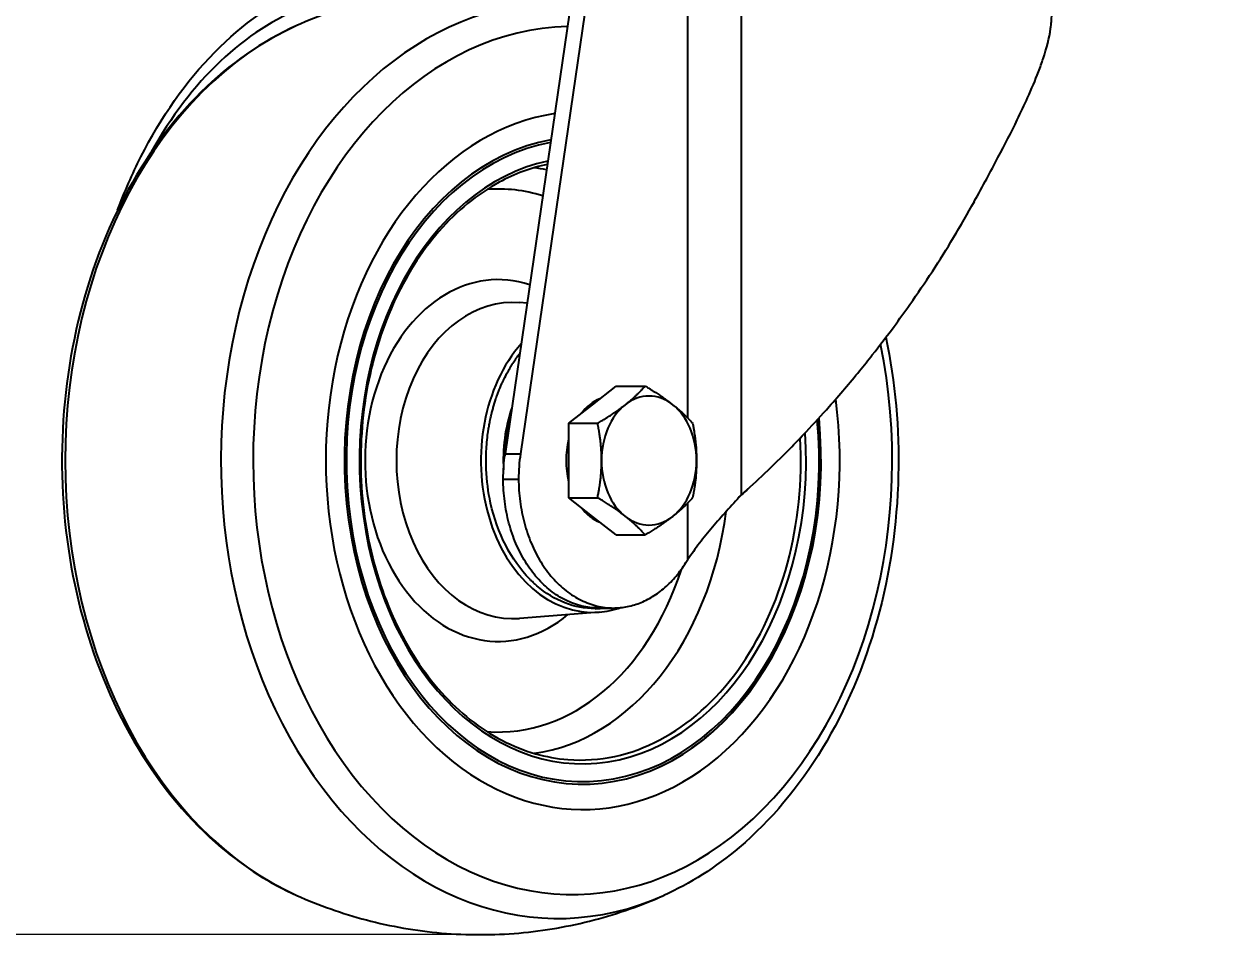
# Model space of a CAD drawing. Header units: millimetres. Extents: x 176 to 2516, y 143 to 1610.
# Drawn here: x 1748.5 to 1908.1, y 142.5 to 264.9 of the extents above; entities that cross this region are included whole.
import ezdxf

# ---------------------------------------------------------------- set-up
doc = ezdxf.new("R2010")
doc.units = ezdxf.units.MM
doc.layers.add('Widoczne (ISO)', color=7, linetype='Continuous', lineweight=25)
doc.layers.add('Wymiary', color=164, linetype='Continuous', lineweight=9)
doc.styles.add('Tekst notatki (ISO)', font='TAHOMA.TTF')
doc.dimstyles.new('Kopia Domyślne (ISO)', dxfattribs={"dimtxt": 20, "dimasz": 20, "dimexe": 3.175, "dimexo": 0, "dimgap": 2.5, "dimtad": 1, "dimtoh": 1, "dimdec": 0, "dimrnd": 1e-08, "dimzin": 0, "dimtxsty": 'Tekst notatki (ISO)', "dimblk": 'CLOSEDBLANK', "dimcen": 15, "dimdle": 10, "dimclrd": 256, "dimclre": 256, "dimclrt": 7, "dimazin": 0, "dimtfac": 1.001486, "dimtmove": 0, "dimatfit": 2, "dimfxl": 1, "dimtolj": 1, "dimtzin": 0, "dimlwd": -1, "dimlwe": -1, "dimarcsym": 0})

# ---------------------------------------------------------------- blocks, each defined once
blk = doc.blocks.new('_CLOSEDBLANK')
at = {"color": 0, "linetype": 'ByBlock', "lineweight": -2}
for p, q in [((-1, -0.1667), (-1, 0.1667)), ((-1, 0.1667), (0, 0)), ((0, 0), (-1, -0.1667))]:
    blk.add_line(p, q, dxfattribs=at)
blk = doc.blocks.new('*D11')
at = {"layer": 'Defpoints', "color": 0}
for p in [(1834.23, 1608.26), (1546.72, 144.94), (1807.51, 144.94)]:
    blk.add_point(p, dxfattribs=at)
at = {"layer": 'Wymiary'}
for p, q in [((1834.23, 1608.26), (1543.54, 1608.26)), ((1546.72, 1588.26), (1546.72, 164.94)), ((1807.51, 144.94), (1543.54, 144.94))]:
    blk.add_line(p, q, dxfattribs=at)
at = {"layer": 'Wymiary', "xscale": 20, "yscale": 20, "zscale": 20}
for p, rotation in [((1546.72, 1608.26), 90), ((1546.72, 144.94), 270)]:
    blk.add_blockref('_CLOSEDBLANK', p, dxfattribs=dict(at, rotation=rotation))
at = {"layer": 'Wymiary', "color": 7, "insert": (1533.81, 876.6), "char_height": 20, "attachment_point": 5, "rotation": 90, "style": 'Tekst notatki (ISO)'}
blk.add_mtext('\\A1;1470', dxfattribs=at)
blk = doc.blocks.new('*D14')
at = {"layer": 'Defpoints', "color": 0}
for p in [(1938.09, 306.33), (1620.08, 144.94), (1807.51, 144.94)]:
    blk.add_point(p, dxfattribs=at)
at = {"layer": 'Wymiary'}
for p, q in [((1938.09, 306.33), (1616.9, 306.33)), ((1620.08, 286.33), (1620.08, 164.94)), ((1807.51, 144.94), (1616.9, 144.94))]:
    blk.add_line(p, q, dxfattribs=at)
at = {"layer": 'Wymiary', "xscale": 20, "yscale": 20, "zscale": 20}
for p, rotation in [((1620.08, 306.33), 90), ((1620.08, 144.94), 270)]:
    blk.add_blockref('_CLOSEDBLANK', p, dxfattribs=dict(at, rotation=rotation))
at = {"layer": 'Wymiary', "color": 7, "insert": (1607.17, 225.64), "char_height": 20, "attachment_point": 5, "rotation": 90, "style": 'Tekst notatki (ISO)'}
blk.add_mtext('\\A1;160', dxfattribs=at)

msp = doc.modelspace()

# ---------------------------------------------------------------- linework, layer by layer
at = {"layer": 'Widoczne (ISO)'}
for p, q in [((1822.05, 277.99), (1811.87, 208.3)), ((1824.08, 277.99), (1813.9, 208.3)), ((1835.98, 213), (1835.98, 277.99)), ((1842.99, 277.99), (1842.99, 202.89)), ((1814.77, 228.16), (1813.76, 228.24)), ((1823.39, 214.79), (1826.52, 217.25)), ((1826.52, 217.25), (1830.34, 217.25)), ((1820.26, 212.34), (1823.39, 214.79)), ((1820.26, 212.34), (1824.07, 212.34)), ((1820.26, 207.43), (1820.26, 212.34)), ((1811.87, 208.3), (1813.9, 208.3)), ((1820.26, 202.52), (1820.26, 207.43)), ((1811.63, 204.99), (1813.66, 204.99)), ((1843.03, 202.89), (1842.99, 202.89)), ((1843.06, 202.89), (1843.03, 202.89)), ((1820.26, 202.52), (1824.07, 202.52)), ((1823.39, 200.07), (1820.26, 202.52)), ((1835.98, 194.4), (1835.98, 201.86)), ((1826.52, 197.62), (1823.39, 200.07)), ((1826.52, 197.62), (1830.34, 197.62)), ((1835.87, 194.23), (1835.98, 194.4)), ((1824.27, 187.44), (1813.76, 186.62)), ((1824.15, 187.99), (1826.18, 187.99))]:
    msp.add_line(p, q, dxfattribs=at)
for centre, major_axis, ratio, start_param, end_param in [((1818.87, 207.43), (0, -60.36), 0.736618, 3.103772, 6.601483), ((1795.37, 211.93), (0, 57.21), 0.680073, 0.255768, 0.887352), ((1798.33, 207.43), (0, 60.36), 0.736618, 0.318298, 2.823295), ((1820.79, 207.43), (0, 57.21), 0.736618, 0.016389, 4.983549), ((1822.12, 207.43), (0, -46), 0.736618, 3.251124, 8.03094), ((1822.12, 207.43), (0, -42.66), 0.736618, 3.275896, 7.9861), ((1822.12, 207.43), (0, -42.32), 0.736618, 3.278656, 7.981188), ((1822.12, 207.43), (0, -39.97), 0.736618, 3.298998, 7.945415), ((1812.89, 207.43), (0, 38.78), 0.736618, 6.126795, 6.184163), ((1810.97, 207.43), (0, 35.79), 0.736618, 6.058528, 6.339073), ((1851.17, 237.42), (29.17, 41.08), 0.336119, 4.93229, 5.045364), ((1810.97, 207.43), (0, -23.84), 0.736618, 2.902416, 6.83403), ((1812.89, 207.43), (0, 20.84), 0.736618, 6.226073, 9.48189), ((1823.43, 207.43), (0, -20.02), 0.736618, 3.835729, 6.340298), ((1826.18, 207.43), (0, 8.5), 0.736618, 0.290926, 0.756272), ((1830.85, 207.43), (0, 8.5), 0.736618, 5.759587, 6.806784), ((1823.75, 207.43), (0, 16.45), 0.736618, 1.13568, 1.646669), ((1823.44, 207.43), (0, -16), 0.736618, 4.285924, 4.774106), ((1830.85, 207.43), (0, 8.5), 0.736618, 0.523599, 1.570796), ((1830.85, 207.43), (0, -8.5), 0.736618, 1.570796, 2.617994), ((1823.61, 207.43), (0, 16), 0.736618, 1.21897, 1.531958), ((1826.18, 207.43), (0, -8.5), 0.736618, 4.382407, 5.042371), ((1821.8, 207.43), (0, -39.48), 0.736618, 6.226073, 7.929271), ((1830.85, 207.43), (0, 8.5), 0.736618, 1.570796, 2.617994), ((1830.85, 207.43), (0, -8.5), 0.736618, 0.523599, 1.570796), ((1826.18, 207.43), (0, -8.5), 0.736618, 5.526913, 5.99226), ((1812.89, 207.43), (0, -38.78), 0.736618, 0.099022, 1.396584), ((1830.85, 207.43), (0, -8.5), 0.736618, 5.759587, 6.806784), ((1810.97, 207.43), (0, -35.79), 0.736618, 6.227298, 7.44135), ((1823.75, 207.43), (0, -19.53), 0.736618, 0, 0.094716)]:
    msp.add_ellipse(centre, major_axis=major_axis, ratio=ratio, start_param=start_param, end_param=end_param, dxfattribs=at)
for points, knots in [([(1760.78, 240.41), (1761.68, 242.85), (1762.71, 245.2), (1766.51, 252.73), (1769.8, 257.42), (1777.27, 265), (1781.43, 267.93), (1785.88, 269.84)], [3.6414722, 3.6414722, 3.6414722, 3.6414722, 3.7805754, 3.7805754, 4.1084911, 4.1084911, 4.4274636, 4.4274636, 4.4274636, 4.4274636]), ([(1820.69, 268.68), (1818.4, 269.16), (1816.06, 269.51), (1810.31, 270), (1806.89, 270), (1800.12, 269.42), (1796.79, 268.83), (1790.38, 267.15), (1787.31, 266.05), (1784.41, 264.76)], [1.4180821, 1.4180821, 1.4180821, 1.4180821, 1.5071368, 1.5071368, 1.6344559, 1.6344559, 1.761775, 1.761775, 1.8890942, 1.8890942, 1.8890942, 1.8890942]), ([(1873.75, 241.59), (1874.31, 242.59), (1874.85, 243.59), (1875.89, 245.51), (1876.39, 246.44), (1877.77, 249.07), (1878.63, 250.73), (1879.9, 253.33), (1880.36, 254.3), (1881.31, 256.42), (1881.79, 257.56), (1882.44, 259.25), (1882.64, 259.83), (1883.3, 261.81), (1883.64, 263.14), (1883.91, 265.01), (1883.96, 265.62), (1883.96, 266.2)], [0, 0, 0, 0, 0.391249, 0.391249, 0.765955, 0.765955, 1.467054, 1.467054, 1.900162, 1.900162, 2.440361, 2.440361, 2.732408, 2.732408, 3.468233, 3.468233, 3.851466, 3.851466, 3.851466, 3.851466]), ([(1784.41, 264.76), (1779.84, 262.72), (1775.56, 259.73), (1767.84, 252.1), (1764.43, 247.41), (1758.85, 236.82), (1756.71, 230.9), (1753.94, 218.47), (1753.31, 211.95), (1753.62, 198.98), (1754.57, 192.53), (1757.95, 180.34), (1760.39, 174.59), (1766.55, 164.42), (1770.26, 159.98), (1777.54, 153.81), (1780.89, 151.68), (1784.41, 150.1)], [1.889094, 1.889094, 1.889094, 1.889094, 2.199834, 2.199834, 2.521081, 2.521081, 2.84732, 2.84732, 3.174584, 3.174584, 3.5019, 3.5019, 3.8291, 3.8291, 4.154763, 4.154763, 4.394091, 4.394091, 4.394091, 4.394091]), ([(1817.44, 246.46), (1815.27, 246.01), (1813.13, 245.22), (1808.22, 242.55), (1805.53, 240.35), (1800.79, 234.92), (1798.75, 231.69), (1795.52, 224.52), (1794.32, 220.59), (1792.91, 212.4), (1792.68, 208.15), (1793.22, 199.77), (1793.99, 195.64), (1796.44, 187.92), (1798.12, 184.33), (1802.22, 178.05), (1804.63, 175.37), (1809.96, 171.16), (1812.88, 169.64), (1817.29, 168.39), (1818.71, 168.13), (1820.14, 168.02)], [1.722345, 1.722345, 1.722345, 1.722345, 1.951317, 1.951317, 2.27263, 2.27263, 2.591991, 2.591991, 2.910715, 2.910715, 3.229354, 3.229354, 3.547995, 3.547995, 3.866652, 3.866652, 4.185607, 4.185607, 4.505849, 4.505849, 4.655277, 4.655277, 4.655277, 4.655277]), ([(1842.99, 202.89), (1844.05, 203.82), (1845.1, 204.78), (1847.24, 206.8), (1848.32, 207.87), (1850.14, 209.71), (1850.88, 210.48), (1852.63, 212.34), (1853.64, 213.44), (1855.99, 216.1), (1857.33, 217.67), (1859.19, 219.96), (1859.75, 220.65), (1861.28, 222.6), (1862.23, 223.85), (1863.87, 226.06), (1864.56, 227.02), (1866.27, 229.44), (1867.26, 230.9), (1869.18, 233.85), (1870.11, 235.33), (1871.01, 236.82)], [0, 0, 0, 0, 0.425566, 0.425566, 0.882814, 0.882814, 1.205309, 1.205309, 1.656329, 1.656329, 2.289905, 2.289905, 2.566595, 2.566595, 3.059729, 3.059729, 3.435015, 3.435015, 4.003697, 4.003697, 4.578358, 4.578358, 4.578358, 4.578358]), ([(1862.09, 223.67), (1863.33, 217.76), (1863.88, 211.6), (1863.57, 198.98), (1862.63, 192.53), (1859.24, 180.34), (1856.81, 174.59), (1850.65, 164.42), (1846.94, 159.98), (1839.65, 153.81), (1836.31, 151.68), (1832.79, 150.1)], [6.006792, 6.006792, 6.006792, 6.006792, 6.316177, 6.316177, 6.643493, 6.643493, 6.970693, 6.970693, 7.296355, 7.296355, 7.535684, 7.535684, 7.535684, 7.535684]), ([(1809.36, 207.43), (1809.36, 208.24), (1809.4, 209.05), (1809.51, 210.25), (1809.56, 210.65), (1809.64, 211.25), (1809.69, 211.55), (1809.75, 211.89), (1809.77, 212.05), (1809.78, 212.11), (1809.79, 212.13), (1809.79, 212.14), (1809.79, 212.14), (1809.79, 212.14), (1809.79, 212.15), (1809.8, 212.2), (1809.82, 212.3), (1809.89, 212.65), (1809.94, 212.88), (1810.02, 213.26), (1810.04, 213.34), (1810.07, 213.46), (1810.08, 213.52), (1810.1, 213.59), (1810.11, 213.62), (1810.11, 213.62), (1810.11, 213.63), (1810.11, 213.63), (1810.13, 213.72), (1810.2, 213.98), (1810.27, 214.24), (1810.42, 214.78), (1810.53, 215.15), (1810.68, 215.59), (1810.7, 215.65), (1810.72, 215.71), (1810.73, 215.74), (1810.74, 215.75), (1810.75, 215.78), (1810.78, 215.87), (1810.81, 215.96), (1810.89, 216.19), (1810.95, 216.34), (1811.14, 216.83), (1811.28, 217.19), (1811.47, 217.61), (1811.5, 217.66), (1811.52, 217.71), (1811.53, 217.72), (1811.53, 217.72), (1811.53, 217.73), (1811.53, 217.74), (1811.56, 217.79), (1811.58, 217.84), (1811.64, 217.97), (1811.69, 218.07), (1811.87, 218.44), (1812.02, 218.75), (1812.33, 219.31), (1812.45, 219.51), (1812.64, 219.83), (1812.71, 219.94), (1812.78, 220.06), (1812.78, 220.06), (1812.79, 220.07), (1812.79, 220.08), (1812.81, 220.12), (1812.85, 220.17), (1813.17, 220.67), (1813.49, 221.13), (1813.8, 221.54)], [0.5, 0.5, 0.5, 0.5, 0.53125, 0.53125, 0.546875, 0.546875, 0.5546875, 0.5585937, 0.5605469, 0.5610352, 0.5610352, 0.5612793, 0.5612793, 0.5615234, 0.5625, 0.5625, 0.5703125, 0.5703125, 0.578125, 0.578125, 0.5800781, 0.5800781, 0.5810547, 0.581543, 0.581543, 0.581665, 0.581665, 0.5817871, 0.5820312, 0.5859375, 0.59375, 0.59375, 0.609375, 0.609375, 0.6113281, 0.6118164, 0.6118164, 0.6123047, 0.6123047, 0.6132812, 0.6171875, 0.6171875, 0.625, 0.625, 0.640625, 0.640625, 0.6425781, 0.6428223, 0.6428223, 0.6430664, 0.6430664, 0.6435547, 0.6445312, 0.6484375, 0.6484375, 0.65625, 0.65625, 0.671875, 0.671875, 0.6796875, 0.6796875, 0.6835937, 0.6835937, 0.6837158, 0.6837158, 0.684082, 0.6845703, 0.6855469, 0.6875, 0.7143548, 0.7143548, 0.7143548, 0.7143548]), ([(1835.48, 168.81), (1837.66, 170.23), (1839.72, 171.98), (1844.24, 176.87), (1846.53, 180.31), (1850.21, 187.98), (1851.59, 192.21), (1853.29, 201.06), (1853.61, 205.67), (1853.35, 211.14), (1853.28, 212.05), (1853.19, 212.96)], [5.157465, 5.157465, 5.157465, 5.157465, 5.385956, 5.385956, 5.70642, 5.70642, 6.027575, 6.027575, 6.348839, 6.348839, 6.413127, 6.413127, 6.413127, 6.413127]), ([(1813.9, 208.3), (1813.82, 207.75), (1813.76, 207.2), (1813.68, 206.1), (1813.66, 205.55), (1813.66, 204.99)], [0, 0, 0, 0, 0.1663538, 0.1663538, 0.3327075, 0.3327075, 0.3327075, 0.3327075]), ([(1823.75, 187.9), (1821.05, 187.9), (1818.35, 188.96), (1816.07, 190.92), (1815.91, 191.06), (1815.75, 191.2), (1815.59, 191.35), (1815.51, 191.43), (1815.43, 191.5), (1815.35, 191.58), (1815.31, 191.62), (1815.27, 191.65), (1815.23, 191.69), (1815.21, 191.71), (1815.2, 191.73), (1815.18, 191.75), (1815.16, 191.77), (1815.14, 191.79), (1815.13, 191.8), (1815.12, 191.8), (1815.12, 191.81), (1815.12, 191.81), (1812.68, 194.29), (1810.85, 197.86), (1809.97, 201.82), (1809.65, 203.27), (1809.45, 204.78), (1809.39, 206.3), (1809.38, 206.49), (1809.38, 206.68), (1809.37, 206.86), (1809.37, 206.96), (1809.37, 207.05), (1809.37, 207.15), (1809.37, 207.19), (1809.37, 207.24), (1809.37, 207.29), (1809.36, 207.31), (1809.36, 207.34), (1809.36, 207.36), (1809.36, 207.38), (1809.36, 207.4), (1809.36, 207.43)], [0, 0, 0, 0, 0.21875, 0.21875, 0.21875, 0.234375, 0.234375, 0.234375, 0.2421875, 0.2421875, 0.2421875, 0.2460937, 0.2460937, 0.2460937, 0.2480469, 0.2480469, 0.2480469, 0.2497559, 0.2497559, 0.2497559, 0.25, 0.25, 0.25, 0.4213443, 0.4213443, 0.4213443, 0.484375, 0.484375, 0.484375, 0.4921875, 0.4921875, 0.4921875, 0.4960938, 0.4960938, 0.4960938, 0.4980469, 0.4980469, 0.4980469, 0.4990234, 0.4990234, 0.4990234, 0.5, 0.5, 0.5, 0.5]), ([(1842.99, 202.89), (1842.35, 202.18), (1841.71, 201.47), (1840.44, 200.05), (1839.82, 199.35), (1838.63, 197.93), (1838.05, 197.23), (1836.96, 195.81), (1836.45, 195.11), (1835.98, 194.4)], [0, 0, 0, 0, 0.286446, 0.286446, 0.572886, 0.572886, 0.858684, 0.858684, 1.144489, 1.144489, 1.144489, 1.144489]), ([(1784.41, 150.1), (1787.31, 148.81), (1790.38, 147.71), (1796.79, 146.03), (1800.12, 145.44), (1806.89, 144.86), (1810.31, 144.86), (1817.07, 145.44), (1820.4, 146.03), (1826.81, 147.71), (1829.89, 148.81), (1832.79, 150.1)], [4.3940912, 4.3940912, 4.3940912, 4.3940912, 4.5214103, 4.5214103, 4.6487294, 4.6487294, 4.7760485, 4.7760485, 4.9033677, 4.9033677, 5.0306868, 5.0306868, 5.0306868, 5.0306868])]:
    msp.add_open_spline(points, degree=3, knots=knots, dxfattribs=at)
for points, weights in [([(1827.72, 214.79), (1829.17, 215.93), (1830.34, 217.25)], [1, 1.75392211624, 1.62799617394]), ([(1830.34, 217.25), (1832.53, 215.93), (1833.98, 214.79)], [1, 1.75392211624, 1.75392211624]), ([(1824.07, 212.34), (1826.27, 213.65), (1827.72, 214.79)], [1, 1.75392211624, 1.75392211624]), ([(1833.98, 214.79), (1835.43, 213.65), (1836.6, 212.34)], [1, 1.75392211624, 1.62799617394]), ([(1824.59, 207.43), (1824.59, 209.71), (1824.07, 212.34)], [1, 1.75392211624, 1.62799617394]), ([(1836.6, 212.34), (1837.11, 209.71), (1837.11, 207.43)], [1, 1.75392211624, 1.75392211624]), ([(1824.07, 202.52), (1824.59, 205.15), (1824.59, 207.43)], [1, 1.75392211624, 1.75392211624]), ([(1837.11, 207.43), (1837.11, 205.15), (1836.6, 202.52)], [1, 1.75392211624, 1.62799617394]), ([(1827.72, 200.07), (1826.27, 201.21), (1824.07, 202.52)], [1, 1.75392211624, 1.62799617394]), ([(1836.6, 202.52), (1835.43, 201.21), (1833.98, 200.07)], [1, 1.75392211624, 1.75392211624]), ([(1830.34, 197.62), (1829.17, 198.93), (1827.72, 200.07)], [1, 1.75392211623, 1.75392211623]), ([(1833.98, 200.07), (1832.53, 198.93), (1830.34, 197.62)], [1, 1.75392211624, 1.62799617394])]:
    msp.add_rational_spline(points, weights, degree=2, dxfattribs=at)
for points in [[(1811.63, 204.99), (1811.63, 205.55), (1811.67, 206.64), (1811.79, 207.75), (1811.87, 208.3)], [(1824.15, 187.99), (1823.43, 187.99), (1821.97, 188.17), (1819.85, 188.94), (1817.86, 190.19), (1816.06, 191.9), (1814.51, 194.01), (1813.25, 196.45), (1812.33, 199.15), (1811.76, 202.03), (1811.63, 204), (1811.63, 204.99)], [(1813.66, 204.99), (1813.66, 204), (1813.79, 202.03), (1814.36, 199.15), (1815.28, 196.45), (1816.54, 194.01), (1818.09, 191.9), (1819.89, 190.19), (1821.88, 188.94), (1824, 188.17), (1825.45, 187.99), (1826.18, 187.99)], [(1843.06, 202.89), (1842.95, 202.8), (1842.85, 202.71), (1842.74, 202.62)], [(1843.96, 203.75), (1843.66, 203.46), (1843.36, 203.17), (1843.06, 202.89)], [(1826.18, 187.99), (1826.8, 187.99), (1828.03, 188.12), (1829.84, 188.67), (1831.56, 189.57), (1833.18, 190.82), (1834.63, 192.36), (1835.48, 193.58), (1835.87, 194.23)], [(1824.27, 187.44), (1825.24, 187.51), (1826.2, 187.72), (1827.14, 188.04)]]:
    msp.add_open_spline(points, degree=3, dxfattribs=at)

# ---------------------------------------------------------------- dimensions: what is measured, and where the dimension line sits
at = {"layer": 'Wymiary'}
for base, p1, text, picture, middle in [((1546.72, 144.94), (1834.23, 1608.26), '1470', '*D11', (1533.81, 876.6)), ((1620.08, 144.94), (1938.09, 306.33), '160', '*D14', (1607.17, 225.64))]:
    dim = msp.add_linear_dim(base=base, p1=p1, p2=(1807.51, 144.94), angle=90, text=text, dimstyle='Kopia Domyślne (ISO)', dxfattribs=at)
    dim.commit()
    dim.dimension.update_dxf_attribs({"geometry": picture, "text_midpoint": middle})

doc.saveas('drawing.dxf')
